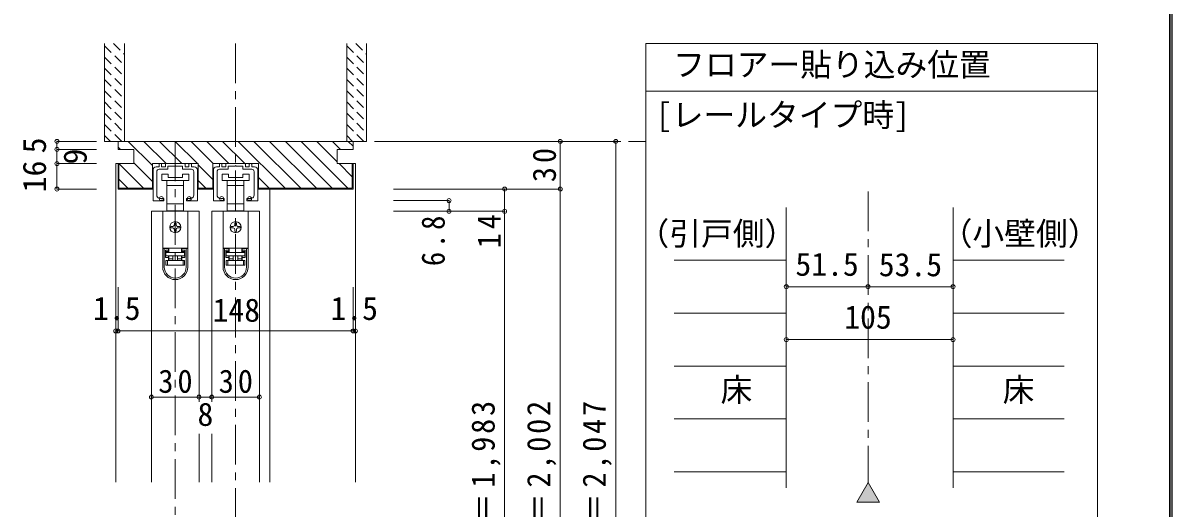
# Model space of a CAD drawing. Units: millimetres at full size, sheet at 1:5. Extents: x -957 to 993, y -689 to 708.
# Drawn here: x 269 to 993, y -221 to 85 of the extents above; entities that cross this region are included whole.
import ezdxf
from ezdxf.enums import TextEntityAlignment as Align

# ---------------------------------------------------------------- set-up
doc = ezdxf.new("R2010")
doc.units = ezdxf.units.MM
doc.header["$LTSCALE"] = 5
doc.header["$PDMODE"] = 32
doc.header["$PDSIZE"] = 2.5
doc.linetypes.add('CHAIN1', pattern=[8, 5, -1, 1, -1])
doc.linetypes.add('DASHED1', pattern=[1.8, 1.2, -0.6])
doc.layers.add('0-B_寸法', color=7, linetype='Continuous', lineweight=9)
doc.layers.add('F-1_枠', color=6, linetype='Continuous', lineweight=9)
doc.styles.add('ＭＳ ゴシック', font='')
doc.styles.get('ＭＳ ゴシック').set_extended_font_data('MS Gothic')

# ---------------------------------------------------------------- blocks, each defined once
blk = doc.blocks.new('01')
at = {"layer": '0-B_寸法'}
for p, q in [((-10.15, 6.02), (-10.15, 7.42)), ((-8.95, 7.72), (-9.85, 7.72)), ((-8.65, 6.02), (-8.65, 7.42)), ((-6.15, 7.42), (-6.15, 6.02)), ((-5.85, 7.72), (5.85, 7.72)), ((6.15, 7.42), (6.15, 6.02)), ((8.65, 6.02), (8.65, 7.42)), ((8.95, 7.72), (9.85, 7.72)), ((10.15, 6.02), (10.15, 7.42)), ((-14, 3.72), (-14, -15.48)), ((-12, 5.72), (-10.45, 5.72)), ((-11.65, 2.72), (-11.65, -12.157)), ((-10.15, 4.22), (-4.95, 4.22)), ((-6.45, 5.72), (-8.35, 5.72)), ((-4.65, 4.52), (-4.65, 5.92)), ((-4.35, 6.22), (-0.3, 6.22)), ((0, 6.52), (-0.3, 6.22)), ((0, 6.52), (0.3, 6.22)), ((4.35, 6.22), (0.3, 6.22)), ((4.65, 4.52), (4.65, 5.92)), ((10.15, 4.22), (4.95, 4.22)), ((6.45, 5.72), (8.35, 5.72)), ((12, 5.72), (10.45, 5.72)), ((11.65, 2.72), (11.65, -12.157)), ((14, 3.72), (14, -15.48)), ((-7.15, -15.48), (-7.15, -14.405)), ((7.15, -15.48), (7.15, -14.405)), ((-13.7, -15.78), (-7.45, -15.78)), ((13.7, -15.78), (7.45, -15.78))]:
    blk.add_line(p, q, dxfattribs=at)
for centre, radius, start, end in [((-9.85, 7.42), 0.3, 90, 180), ((-8.95, 7.42), 0.3, 0, 90), ((-5.85, 7.42), 0.3, 90, 180), ((5.85, 7.42), 0.3, 0, 90), ((8.95, 7.42), 0.3, 90, 180), ((9.85, 7.42), 0.3, 0, 90), ((-12, 3.72), 2, 90, 180), ((-10.15, 2.72), 1.5, 90, 180), ((-10.45, 6.02), 0.3, 270, 0), ((-8.35, 6.02), 0.3, 180, 270), ((-6.45, 6.02), 0.3, 270, 0), ((-4.95, 4.52), 0.3, 270, 0), ((-4.35, 5.92), 0.3, 90, 180), ((4.35, 5.92), 0.3, 0, 90), ((4.95, 4.52), 0.3, 180, 270), ((6.45, 6.02), 0.3, 180, 270), ((8.35, 6.02), 0.3, 270, 0), ((10.45, 6.02), 0.3, 180, 270), ((10.15, 2.72), 1.5, 0, 90), ((12, 3.72), 2, 0, 90), ((-9.65, -12.157), 2, 180, 253.54075), ((-8.8, -9.28), 5, 253.54075, 284.75682), ((-7.45, -14.405), 0.3, 0, 104.75682), ((7.45, -14.405), 0.3, 75.24318, 180), ((8.8, -9.28), 5, 255.24318, 286.45925), ((9.65, -12.157), 2, 286.45925, 0), ((-13.7, -15.48), 0.3, 180, 270), ((-7.45, -15.48), 0.3, 270, 0), ((7.45, -15.48), 0.3, 180, 270), ((13.7, -15.48), 0.3, 270, 0)]:
    blk.add_arc(centre, radius, start, end, dxfattribs=at)
for p in [(-8.8, -14.28), (8.8, -14.28)]:
    blk.add_point(p, dxfattribs=at)

msp = doc.modelspace()

# ---------------------------------------------------------------- linework, layer by layer
at = {"layer": '0-B_寸法'}
for p, q in [((320.639, 71.709), (320.639, 10.058)), ((333.139, 71.709), (333.139, 10.058)), ((473.139, 71.709), (473.139, 10.058)), ((485.639, 71.709), (485.639, 10.058)), ((661.552, 71.709), (945.908, 71.709)), ((661.552, 71.709), (661.552, -478.929)), ((945.908, 71.709), (945.908, -478.929)), ((661.552, 41.709), (945.908, 41.709)), ((320.639, 10.058), (333.139, 10.058)), ((327.639, 10.058), (326.139, 10.058)), ((329.139, 10.058), (477.139, 10.058)), ((329.139, 5.058), (329.139, 10.058)), ((334.639, 10.058), (350.639, 10.058)), ((350.739, -5.197), (335.485, 10.058)), ((359.384, -3.942), (345.384, 10.058)), ((369.284, -3.942), (355.284, 10.058)), ((379.183, -3.942), (365.183, 10.058)), ((389.083, -3.942), (375.083, 10.058)), ((398.982, -3.942), (384.982, 10.058)), ((408.882, -3.942), (394.882, 10.058)), ((434.281, -19.442), (404.781, 10.058)), ((444.181, -19.442), (414.681, 10.058)), ((454.08, -19.442), (424.58, 10.058)), ((463.98, -19.442), (434.48, 10.058)), ((473.879, -19.442), (444.379, 10.058)), ((467.139, -2.802), (454.279, 10.058)), ((455.639, 10.058), (471.639, 10.058)), ((469.178, 5.058), (464.178, 10.058)), ((473.139, 10.058), (485.639, 10.058)), ((477.139, 6.997), (474.078, 10.058)), ((477.139, 10.058), (477.139, 5.058)), ((480.139, 10.058), (478.639, 10.058)), ((642.552, 10.058), (502.552, 10.058)), ((607.552, -424.942), (607.552, 10.058)), ((642.552, 10.058), (642.552, -439.942)), ((330.585, 5.058), (329.139, 6.504)), ((329.139, 5.058), (339.139, 5.058)), ((339.139, 5.058), (339.139, -3.942)), ((467.139, 5.058), (467.139, -3.942)), ((477.139, 5.058), (467.139, 5.058)), ((339.139, -3.942), (327.639, -3.942)), ((327.639, -204.442), (327.639, -3.942)), ((329.139, -3.942), (329.139, -19.942)), ((329.639, -3.942), (329.639, -19.442)), ((345.186, -19.442), (329.686, -3.942)), ((350.739, -15.096), (339.139, -3.496)), ((350.739, -3.942), (379.539, -3.942)), ((350.739, -19.942), (350.739, -3.942)), ((379.539, -19.942), (379.539, -3.942)), ((388.739, -13.811), (379.539, -4.611)), ((388.739, -3.942), (417.539, -3.942)), ((388.739, -19.942), (388.739, -3.942)), ((417.539, -19.942), (417.539, -3.942)), ((467.139, -3.942), (478.639, -3.942)), ((476.639, -12.302), (468.279, -3.942)), ((476.639, -3.942), (476.639, -19.442)), ((477.139, -3.942), (477.139, -19.942)), ((478.639, -204.442), (478.639, -3.942)), ((335.286, -19.442), (329.639, -13.795)), ((356.639, -14.642), (356.639, -10.642)), ((356.639, -10.642), (360.639, -10.642)), ((360.639, -10.642), (360.639, -12.642)), ((360.639, -12.642), (369.639, -12.642)), ((369.639, -10.642), (373.639, -10.642)), ((369.639, -12.642), (369.639, -10.642)), ((373.639, -10.642), (373.639, -14.642)), ((394.639, -14.642), (394.639, -10.642)), ((394.639, -10.642), (398.639, -10.642)), ((398.639, -10.642), (398.639, -12.642)), ((398.639, -12.642), (407.639, -12.642)), ((407.639, -10.642), (411.639, -10.642)), ((407.639, -12.642), (407.639, -10.642)), ((411.639, -10.642), (411.639, -14.642)), ((424.382, -19.442), (417.539, -12.6)), ((329.139, -19.942), (350.739, -19.942)), ((329.639, -19.442), (350.739, -19.442)), ((365.139, -14.642), (356.639, -14.642)), ((359.889, -17.642), (359.889, -14.642)), ((365.139, -17.642), (359.889, -17.642)), ((359.889, -29.242), (359.889, -17.642)), ((373.639, -14.642), (365.139, -14.642)), ((370.389, -17.642), (365.139, -17.642)), ((370.389, -14.642), (370.389, -17.642)), ((370.389, -17.642), (370.389, -29.242)), ((384.47, -19.442), (379.539, -14.51)), ((379.539, -19.442), (388.739, -19.442)), ((379.539, -19.942), (388.739, -19.942)), ((403.139, -14.642), (394.639, -14.642)), ((397.889, -17.642), (397.889, -14.642)), ((403.139, -17.642), (397.889, -17.642)), ((397.889, -29.242), (397.889, -17.642)), ((411.639, -14.642), (403.139, -14.642)), ((408.389, -17.642), (403.139, -17.642)), ((408.389, -14.642), (408.389, -17.642)), ((408.389, -17.642), (408.389, -29.242)), ((476.639, -19.442), (417.539, -19.442)), ((477.139, -19.942), (417.539, -19.942)), ((424.639, -204.442), (424.639, -19.942)), ((607.552, -19.942), (502.552, -19.942)), ((537.552, -27.142), (502.552, -27.142)), ((537.552, -27.142), (537.552, -33.942)), ((350.139, -33.942), (350.139, -204.442)), ((350.139, -33.942), (380.139, -33.942)), ((357.239, -33.942), (357.239, -57.242)), ((357.239, -33.942), (373.039, -33.942)), ((359.889, -33.642), (359.889, -29.242)), ((359.889, -29.242), (365.139, -29.242)), ((361.139, -33.642), (359.889, -33.642)), ((361.139, -33.942), (361.139, -33.642)), ((365.139, -29.242), (370.389, -29.242)), ((370.389, -33.642), (369.139, -33.642)), ((370.389, -29.242), (370.389, -33.642)), ((373.039, -33.942), (373.039, -57.242)), ((380.139, -33.942), (380.139, -153.942)), ((388.139, -33.942), (388.139, -153.942)), ((388.139, -33.942), (418.139, -33.942)), ((395.239, -33.942), (395.239, -57.242)), ((395.239, -33.942), (411.039, -33.942)), ((397.889, -33.642), (397.889, -29.242)), ((397.889, -29.242), (403.139, -29.242)), ((399.139, -33.642), (397.889, -33.642)), ((399.139, -33.942), (399.139, -33.642)), ((403.139, -29.242), (408.389, -29.242)), ((408.389, -33.642), (407.139, -33.642)), ((408.389, -29.242), (408.389, -33.642)), ((411.039, -33.942), (411.039, -57.242)), ((418.139, -33.942), (418.139, -204.442)), ((572.552, -33.942), (502.552, -33.942)), ((749.886, -31.492), (749.886, -207.999)), ((854.886, -31.492), (854.886, -207.999)), ((364.639, -42.442), (364.639, -41.442)), ((365.639, -41.442), (365.639, -42.442)), ((402.639, -42.442), (402.639, -41.442)), ((403.639, -41.442), (403.639, -42.442)), ((362.639, -43.442), (363.639, -43.442)), ((363.639, -44.442), (362.639, -44.442)), ((364.639, -46.442), (364.639, -45.442)), ((365.639, -45.442), (365.639, -46.442)), ((366.639, -43.442), (367.639, -43.442)), ((367.639, -44.442), (366.639, -44.442)), ((400.639, -43.442), (401.639, -43.442)), ((401.639, -44.442), (400.639, -44.442)), ((402.639, -46.442), (402.639, -45.442)), ((403.639, -45.442), (403.639, -46.442)), ((404.639, -43.442), (405.639, -43.442)), ((405.639, -44.442), (404.639, -44.442)), ((357.239, -57.242), (357.239, -57.342)), ((357.239, -57.242), (373.039, -57.242)), ((357.239, -69.042), (357.239, -57.342)), ((358.239, -57.342), (360.939, -57.342)), ((360.239, -57.242), (360.239, -57.342)), ((360.939, -58.342), (360.939, -57.342)), ((361.139, -57.242), (361.139, -59.442)), ((369.139, -59.442), (369.139, -57.242)), ((369.339, -57.342), (369.339, -58.342)), ((369.339, -57.342), (372.039, -57.342)), ((370.039, -57.342), (370.039, -57.242)), ((372.039, -69.042), (372.039, -57.342)), ((372.039, -57.342), (373.039, -57.342)), ((373.039, -57.242), (373.039, -57.342)), ((373.039, -57.342), (373.039, -69.042)), ((395.239, -57.242), (395.239, -57.342)), ((395.239, -57.242), (411.039, -57.242)), ((395.239, -69.042), (395.239, -57.342)), ((396.239, -57.342), (398.939, -57.342)), ((398.239, -57.242), (398.239, -57.342)), ((398.939, -58.342), (398.939, -57.342)), ((399.139, -57.242), (399.139, -59.442)), ((407.139, -59.442), (407.139, -57.242)), ((407.339, -57.342), (407.339, -58.342)), ((407.339, -57.342), (410.039, -57.342)), ((408.039, -57.342), (408.039, -57.242)), ((410.039, -69.042), (410.039, -57.342)), ((410.039, -57.342), (411.039, -57.342)), ((411.039, -57.242), (411.039, -57.342)), ((411.039, -57.342), (411.039, -69.042)), ((359.039, -63.042), (359.039, -58.342)), ((360.939, -58.342), (359.039, -58.342)), ((360.939, -62.042), (359.039, -62.042)), ((359.039, -63.042), (360.939, -63.042)), ((359.239, -59.442), (361.139, -59.442)), ((359.239, -59.942), (359.239, -59.442)), ((359.239, -64.942), (359.239, -67.942)), ((360.239, -64.942), (359.239, -64.942)), ((360.239, -67.942), (360.239, -64.942)), ((370.039, -64.942), (360.239, -64.942)), ((360.939, -63.042), (360.939, -62.042)), ((360.939, -64.942), (360.939, -63.042)), ((361.139, -61.942), (361.139, -63.942)), ((363.639, -61.942), (363.639, -64.942)), ((366.639, -61.942), (366.639, -64.942)), ((369.139, -63.942), (366.639, -63.942)), ((369.139, -59.442), (371.039, -59.442)), ((369.139, -63.942), (369.139, -61.942)), ((369.139, -64.942), (369.139, -63.942)), ((371.239, -58.342), (369.339, -58.342)), ((369.339, -58.342), (369.339, -59.342)), ((369.339, -59.342), (371.239, -59.342)), ((369.339, -63.042), (371.239, -63.042)), ((369.339, -63.042), (369.339, -64.942)), ((370.039, -64.942), (370.039, -67.942)), ((371.039, -64.942), (370.039, -64.942)), ((371.039, -59.442), (371.039, -59.942)), ((371.039, -67.942), (371.039, -64.942)), ((371.239, -58.342), (371.239, -63.042)), ((397.039, -63.042), (397.039, -58.342)), ((398.939, -58.342), (397.039, -58.342)), ((398.939, -62.042), (397.039, -62.042)), ((397.039, -63.042), (398.939, -63.042)), ((397.239, -59.442), (399.139, -59.442)), ((397.239, -59.942), (397.239, -59.442)), ((397.239, -64.942), (397.239, -67.942)), ((398.239, -64.942), (397.239, -64.942)), ((398.239, -67.942), (398.239, -64.942)), ((408.039, -64.942), (398.239, -64.942)), ((398.939, -63.042), (398.939, -62.042)), ((398.939, -64.942), (398.939, -63.042)), ((399.139, -61.942), (399.139, -63.942)), ((401.639, -61.942), (401.639, -64.942)), ((404.639, -61.942), (404.639, -64.942)), ((407.139, -63.942), (404.639, -63.942)), ((407.139, -59.442), (409.039, -59.442)), ((407.139, -63.942), (407.139, -61.942)), ((407.139, -64.942), (407.139, -63.942)), ((409.239, -58.342), (407.339, -58.342)), ((407.339, -58.342), (407.339, -59.342)), ((407.339, -59.342), (409.239, -59.342)), ((407.339, -63.042), (409.239, -63.042)), ((407.339, -63.042), (407.339, -64.942)), ((408.039, -64.942), (408.039, -67.942)), ((409.039, -64.942), (408.039, -64.942)), ((409.039, -59.442), (409.039, -59.942)), ((409.039, -67.942), (409.039, -64.942)), ((409.239, -58.342), (409.239, -63.042)), ((359.239, -67.942), (360.239, -67.942)), ((360.239, -67.942), (370.039, -67.942)), ((370.039, -67.942), (371.039, -67.942)), ((397.239, -67.942), (398.239, -67.942)), ((398.239, -67.942), (408.039, -67.942)), ((408.039, -67.942), (409.039, -67.942)), ((329.139, -109.246), (329.139, -85.188)), ((477.139, -109.246), (477.139, -81.688)), ((477.139, -109.246), (477.139, -81.688)), ((801.386, -81.444), (749.886, -81.444)), ((854.886, -81.444), (801.386, -81.444)), ((477.139, -109.246), (329.139, -109.246)), ((854.886, -114.746), (749.886, -114.746)), ((380.139, -150.942), (350.139, -150.942)), ((388.139, -150.942), (380.139, -150.942)), ((418.139, -150.942), (388.139, -150.942)), ((380.139, -173.942), (380.139, -204.442)), ((388.139, -173.942), (388.139, -204.442)), ((801.386, -204.681), (794.249, -217.043)), ((801.386, -204.681), (808.524, -217.043)), ((794.249, -217.043), (808.524, -217.043))]:
    msp.add_line(p, q, dxfattribs=at)
at = {"layer": '0-B_寸法', "linetype": 'DASHED1'}
for p, q in [((320.639, 70.276), (333.139, 57.776)), ((326.276, 71.709), (333.139, 64.847)), ((473.139, 70.276), (485.639, 57.776)), ((478.776, 71.709), (485.639, 64.847)), ((320.639, 63.205), (333.139, 50.705)), ((473.139, 63.205), (485.639, 50.705)), ((320.639, 56.134), (333.139, 43.634)), ((473.139, 56.134), (485.639, 43.634)), ((320.639, 49.062), (333.139, 36.562)), ((473.139, 49.062), (485.639, 36.562)), ((320.639, 41.991), (333.139, 29.491)), ((473.139, 41.991), (485.639, 29.491)), ((320.639, 34.92), (333.139, 22.42)), ((473.139, 34.92), (485.639, 22.42)), ((320.639, 27.849), (333.139, 15.349)), ((473.139, 27.849), (485.639, 15.349)), ((320.639, 20.778), (331.359, 10.058)), ((473.139, 20.778), (483.859, 10.058)), ((320.639, 13.707), (324.288, 10.058)), ((473.139, 13.707), (476.788, 10.058))]:
    msp.add_line(p, q, dxfattribs=at)
at = {"layer": '0-B_寸法', "linetype": 'CHAIN1'}
for p, q in [((403.139, 71.709), (403.139, -449.942)), ((290.639, 10.058), (661.552, 10.058)), ((365.139, 10.058), (365.139, -439.942)), ((801.386, -21.492), (801.386, -204.681))]:
    msp.add_line(p, q, dxfattribs=at)
at = {"layer": '0-B_寸法', "color": 4}
for p, q in [((290.639, 10.058), (290.639, 5.058)), ((290.639, 10.058), (315.639, 10.058)), ((290.639, 5.058), (315.639, 5.058)), ((290.639, 5.058), (290.639, -3.942)), ((290.639, -3.942), (315.639, -3.942)), ((290.639, -3.942), (290.639, -19.942)), ((290.639, -19.942), (315.639, -19.942)), ((749.886, -64.794), (679.397, -64.794)), ((924.886, -64.794), (854.886, -64.794)), ((327.639, -109.246), (327.639, -81.688)), ((329.139, -109.246), (329.139, -81.688)), ((477.139, -109.246), (477.139, -81.688)), ((478.639, -109.246), (478.639, -81.688)), ((749.886, -98.095), (679.397, -98.095)), ((854.886, -98.095), (924.886, -98.095)), ((327.639, -109.246), (329.139, -109.246)), ((477.139, -109.246), (478.639, -109.246)), ((749.886, -131.396), (679.397, -131.396)), ((854.886, -131.396), (924.886, -131.396)), ((749.886, -164.698), (679.397, -164.698)), ((854.886, -164.698), (924.886, -164.698)), ((749.886, -197.999), (679.397, -197.999)), ((854.886, -197.999), (924.886, -197.999))]:
    msp.add_line(p, q, dxfattribs=at)
at = {"layer": '0-B_寸法'}
for points in [[(572.552, -19.942), (572.552, -419.942), (502.552, -419.942)], [(361.139, -33.642), (369.139, -33.642), (369.139, -33.942)], [(399.139, -33.642), (407.139, -33.642), (407.139, -33.942)], [(357.239, -57.342), (358.239, -57.342), (358.239, -69.042)], [(395.239, -57.342), (396.239, -57.342), (396.239, -69.042)], [(359.039, -59.342), (360.939, -59.342), (360.939, -58.342)], [(363.639, -63.942), (361.139, -63.942), (361.139, -64.942)], [(371.239, -62.042), (369.339, -62.042), (369.339, -63.042)], [(397.039, -59.342), (398.939, -59.342), (398.939, -58.342)], [(401.639, -63.942), (399.139, -63.942), (399.139, -64.942)], [(409.239, -62.042), (407.339, -62.042), (407.339, -63.042)]]:
    msp.add_lwpolyline(points, dxfattribs=at)
for points in [[(359.239, -61.942), (371.039, -61.942), (371.039, -59.942), (359.239, -59.942)], [(397.239, -61.942), (409.039, -61.942), (409.039, -59.942), (397.239, -59.942)]]:
    msp.add_lwpolyline(points, close=True, dxfattribs=at)
for centre in [(365.139, -43.942), (403.139, -43.942)]:
    msp.add_circle(centre, 3.5, dxfattribs=at)
for centre, radius, start, end in [((363.639, -42.442), 1, 270, 0), ((365.139, -41.442), 0.5, 90, 180), ((365.139, -41.442), 0.5, 0, 90), ((366.639, -42.442), 1, 180, 270), ((401.639, -42.442), 1, 270, 0), ((403.139, -41.442), 0.5, 90, 180), ((403.139, -41.442), 0.5, 0, 90), ((404.639, -42.442), 1, 180, 270), ((362.639, -43.942), 0.5, 90, 180), ((362.639, -43.942), 0.5, 180, 270), ((363.639, -45.442), 1, 0, 90), ((365.139, -46.442), 0.5, 180, 270), ((365.139, -46.442), 0.5, 270, 0), ((366.639, -45.442), 1, 90, 180), ((367.639, -43.942), 0.5, 0, 90), ((367.639, -43.942), 0.5, 270, 0), ((400.639, -43.942), 0.5, 90, 180), ((400.639, -43.942), 0.5, 180, 270), ((401.639, -45.442), 1, 0, 90), ((403.139, -46.442), 0.5, 180, 270), ((403.139, -46.442), 0.5, 270, 0), ((404.639, -45.442), 1, 90, 180), ((405.639, -43.942), 0.5, 0, 90), ((405.639, -43.942), 0.5, 270, 0), ((365.139, -69.042), 7.9, 180, 0), ((365.139, -69.042), 6.9, 180, 0), ((403.139, -69.042), 7.9, 180, 0), ((403.139, -69.042), 6.9, 180, 0)]:
    msp.add_arc(centre, radius, start, end, dxfattribs=at)
for p in [(290.639, 10.058), (607.552, 10.058), (642.552, 10.058), (290.639, 5.058), (290.639, -3.942), (290.639, -19.942), (572.552, -19.942), (607.552, -19.942), (537.552, -27.142), (537.552, -33.942), (572.552, -33.942), (749.886, -81.444), (801.386, -81.444), (854.886, -81.444), (327.639, -109.246), (329.139, -109.246), (329.139, -109.246), (477.139, -109.246), (477.139, -109.246), (478.639, -109.246), (749.886, -114.746), (854.886, -114.746), (350.139, -150.942), (380.139, -150.942), (388.139, -150.942), (418.139, -150.942)]:
    msp.add_point(p, dxfattribs=at)
at = {"layer": '0-B_寸法', "color": 16}
msp.add_solid([(794.249, -217.043), (801.386, -204.681), (808.524, -217.043)], dxfattribs=at)
at = {"layer": 'F-1_枠'}
for p, q in [((991.115, 707.602), (991.115, -689.065)), ((991.948, 707.602), (991.948, -689.065)), ((992.782, 707.602), (992.782, -689.065))]:
    msp.add_line(p, q, dxfattribs=at)

# ---------------------------------------------------------------- block references
at = {"layer": '0-B_寸法'}
for p in [(365.139, -11.662), (403.139, -11.662)]:
    msp.add_blockref('01', p, dxfattribs=at)

# ---------------------------------------------------------------- texts
at = {"layer": '0-B_寸法', "style": 'ＭＳ ゴシック'}
for s, p in [('フロアー貼り込み位置', (678.67, 46.709)), ('[レールタイプ時]', (667.791, 15.02)), ('（引戸側）', (656.223, -59.689)), ('（小壁側）', (847.106, -59.689)), ('51.5', (755.636, -78.944)), ('53.5', (808.136, -79.23)), ('1.5', (313.389, -106.746)), ('148', (388.639, -107.864)), ('1.5', (462.889, -106.746)), ('105', (786.386, -112.246)), ('床', (708.516, -158.047)), ('床', (886.136, -158.047)), ('8', (379.139, -173.442))]:
    msp.add_text(s, height=14.66, dxfattribs=at).set_placement(p, align=Align.BOTTOM_LEFT)
for s, p in [('5', (288.139, 2.558)), ('9', (313.779, -4.442)), ('16', (288.139, -21.942))]:
    msp.add_text(s, height=14.66, rotation=90, dxfattribs=at).set_placement(p, align=Align.BOTTOM_LEFT)
at = {"layer": '0-B_寸法', "char_height": 14.66, "attachment_point": 7, "rotation": 90, "style": 'ＭＳ ゴシック'}
for s, insert in [('\\T1.27;\\W0.95;30', (605.052, -15.567)), ('\\T1.27;\\W0.9;6.8', (535.052, -68.442)), ('\\T1.27;\\W0.95;14', (570.052, -57.192)), ('\\T1.19;\\W0.95;ＤＨ＝1,983', (570.052, -275.692)), ('\\T1.19;\\W0.95;枠内＝2,002', (605.052, -275.692)), ('\\T1.19;\\W0.95;枠外＝2,047', (640.052, -275.692))]:
    msp.add_mtext(s, dxfattribs=dict(at, insert=insert))
at = {"layer": '0-B_寸法', "char_height": 14.66, "attachment_point": 7, "style": 'ＭＳ ゴシック'}
for insert in [(354.514, -148.442), (392.514, -148.442)]:
    msp.add_mtext('\\T1.27;\\W0.95;30', dxfattribs=dict(at, insert=insert))

doc.saveas('drawing.dxf')
